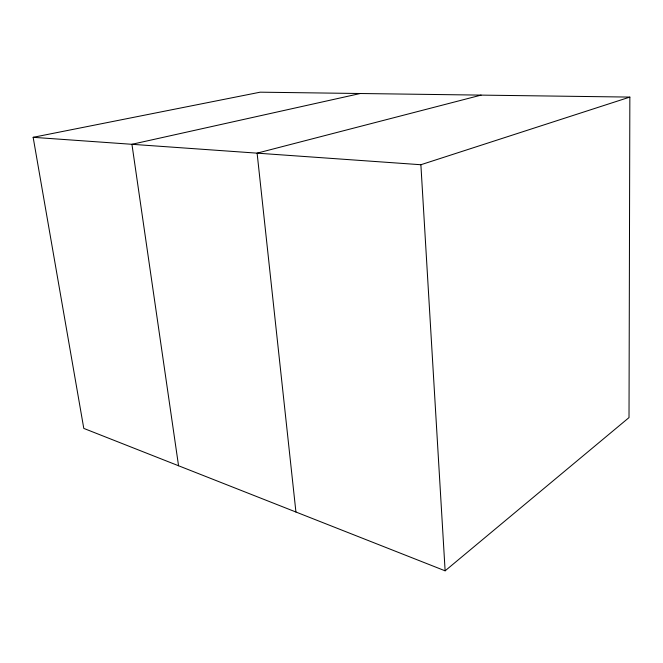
<?xml version="1.0" encoding="UTF-8"?>
<svg xmlns="http://www.w3.org/2000/svg" width="663" height="663" viewBox="0 0 663 663"><rect width="100%" height="100%" fill="white"/><g stroke="black" fill="none" stroke-linecap="round" stroke-linejoin="round"><path stroke-width="0.99" d="M629.85 97.088L629.013 417.591L445.122 570.818L83.787 428.406L33.15 137.316L260.194 92.182L629.85 97.088L420.881 164.731L33.15 137.316M481.081 95.116L257.111 153.145L295.93 512.018M360.266 93.508L131.937 144.294L178.554 465.757M420.881 164.731L445.122 570.818"/></g></svg>
